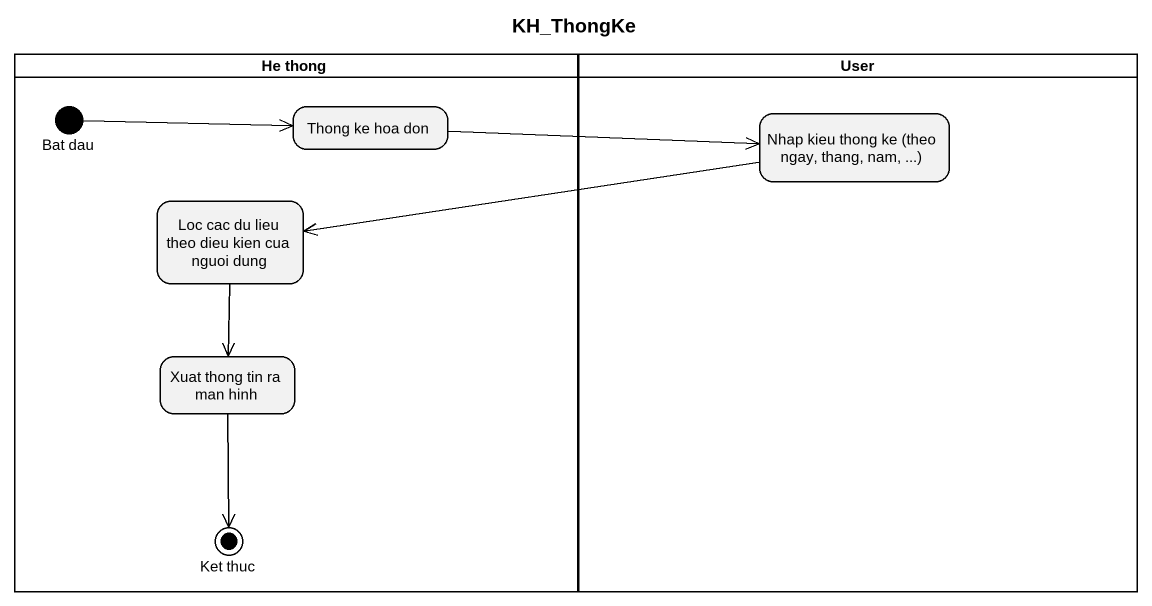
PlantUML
@startuml
title KH_ThongKe
hide empty description
state "He thong" as He_thong <<partition>> {
  state "Bat dau" as Bat_dau <<start>>
  state "Thong ke hoa don" as Thong_ke_hoa_don
  state "Loc cac du lieu theo dieu kien cua nguoi dung" as Loc_cac_du_lieu_theo_dieu
  state "Xuat thong tin ra man hinh" as Xuat_thong_tin_ra_man_hinh
  state "Ket thuc" as Ket_thuc <<end>>
}
state User <<partition>> {
  state "Nhap kieu thong ke (theo ngay, thang, nam, ...)" as Nhap_kieu_thong_ke_theo
}
Bat_dau -right-> Thong_ke_hoa_don
Thong_ke_hoa_don -right-> Nhap_kieu_thong_ke_theo
Nhap_kieu_thong_ke_theo -left-> Loc_cac_du_lieu_theo_dieu
Loc_cac_du_lieu_theo_dieu --> Xuat_thong_tin_ra_man_hinh
Xuat_thong_tin_ra_man_hinh --> Ket_thuc
@enduml
